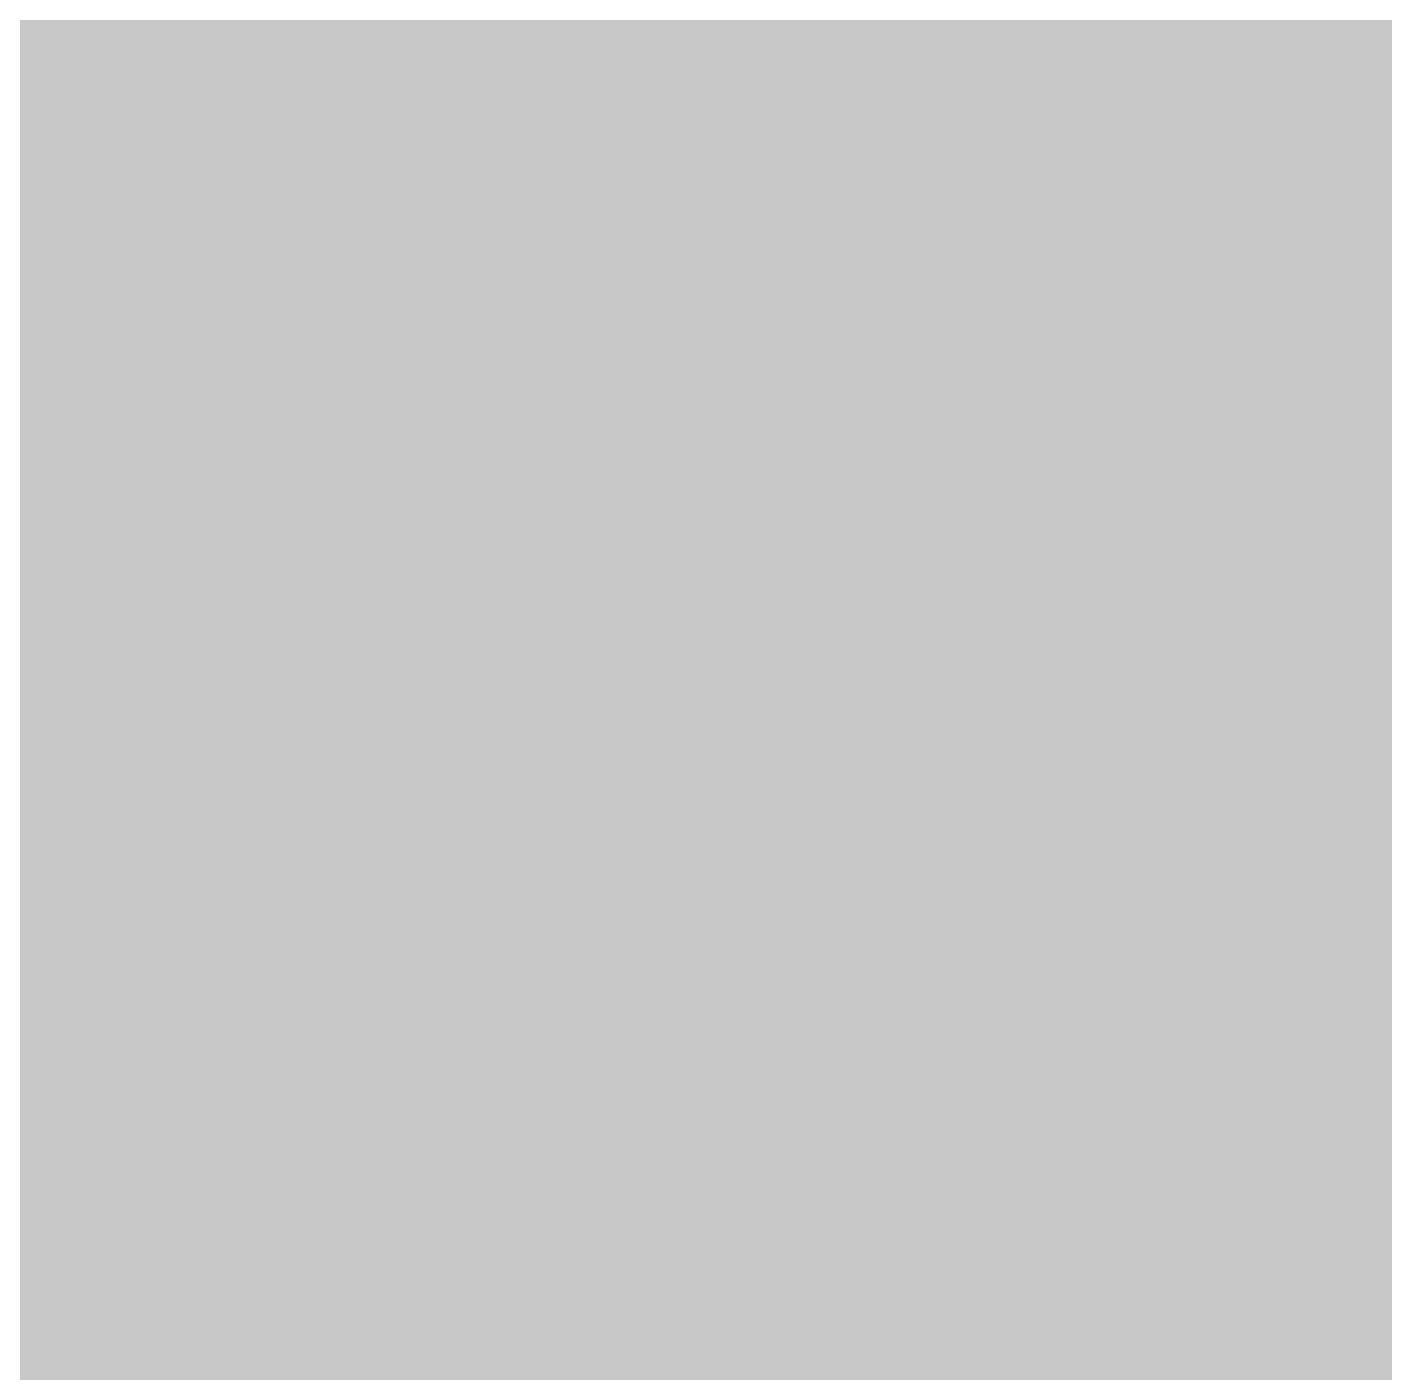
# Model space of a CAD drawing. Header units: inches. Extents: x -266 to 784, y -170 to 213.
# Drawn here: x -113.04 to -98.13, y -14.41 to 0.37 of the extents above; entities that cross this region are included whole.
import ezdxf

# ---------------------------------------------------------------- set-up
doc = ezdxf.new("R2010")
doc.units = ezdxf.units.IN
doc.header["$MEASUREMENT"] = 0

msp = doc.modelspace()

# ---------------------------------------------------------------- linework, layer by layer
at = {"color": 131, "true_color": 0x79f2f0}
msp.add_solid([(-113, 0), (-114, 0), (-112.965967, 2.773159), (-113.965665, 2.7977)], dxfattribs=at)
at = {"color": 131, "true_color": 0x7bf6f5}
msp.add_solid([(-112, 0), (-113, 0), (-111.966268, 2.748618), (-112.965967, 2.773159)], dxfattribs=at)
at = {"color": 131, "true_color": 0x7dfbf9}
msp.add_solid([(-111, 0), (-112, 0), (-110.966569, 2.724076), (-111.966268, 2.748618)], dxfattribs=at)
at = {"color": 131, "true_color": 0x7ffffd}
msp.add_solid([(-110, 0), (-111, 0), (-109.96687, 2.699535), (-110.966569, 2.724076)], dxfattribs=at)
at = {"color": 131, "true_color": 0x7afefe}
for points in [[(-109, 0), (-110, 0), (-108.967171, 2.674994), (-109.96687, 2.699535)], [(-108.967171, -2.674994), (-109.96687, -2.699535), (-109, 0), (-110, 0)]]:
    msp.add_solid(points, dxfattribs=at)
at = {"color": 131, "true_color": 0x73fefe}
for points in [[(-108, 0), (-109, 0), (-107.967472, 2.650453), (-108.967171, 2.674994)], [(-107.967472, -2.650453), (-108.967171, -2.674994), (-108, 0), (-109, 0)]]:
    msp.add_solid(points, dxfattribs=at)
at = {"color": 131, "true_color": 0x6dfefe}
for points in [[(-107, 0), (-108, 0), (-106.967774, 2.625911), (-107.967472, 2.650453)], [(-106.967774, -2.625911), (-107.967472, -2.650453), (-107, 0), (-108, 0)]]:
    msp.add_solid(points, dxfattribs=at)
at = {"color": 131, "true_color": 0x66fefe}
for points in [[(-106, 0), (-107, 0), (-105.968075, 2.60137), (-106.967774, 2.625911)], [(-105.968075, -2.60137), (-106.967774, -2.625911), (-106, 0), (-107, 0)]]:
    msp.add_solid(points, dxfattribs=at)
at = {"color": 131, "true_color": 0x60fefd}
msp.add_solid([(-105, 0), (-106, 0), (-104.968376, 2.576829), (-105.968075, 2.60137)], dxfattribs=at)
at = {"color": 131, "true_color": 0x5afefd}
msp.add_solid([(-104, 0), (-105, 0), (-103.968677, 2.552288), (-104.968376, 2.576829)], dxfattribs=at)
at = {"color": 131, "true_color": 0x53fefd}
msp.add_solid([(-103, 0), (-104, 0), (-102.968978, 2.527747), (-103.968677, 2.552288)], dxfattribs=at)
at = {"color": 131, "true_color": 0x4dfefd}
msp.add_solid([(-102, 0), (-103, 0), (-101.96928, 2.503205), (-102.968978, 2.527747)], dxfattribs=at)
at = {"color": 131, "true_color": 0x46fefd}
msp.add_solid([(-101, 0), (-102, 0), (-100.969581, 2.478664), (-101.96928, 2.503205)], dxfattribs=at)
at = {"color": 131, "true_color": 0x40fefd}
msp.add_solid([(-100, 0), (-101, 0), (-99.969882, 2.454123), (-100.969581, 2.478664)], dxfattribs=at)
at = {"color": 4, "true_color": 0x3afffd}
msp.add_solid([(-99, 0), (-100, 0), (-98.970183, 2.429582), (-99.969882, 2.454123)], dxfattribs=at)
at = {"color": 4, "true_color": 0x33fffd}
msp.add_solid([(-98, 0), (-99, 0), (-97.970484, 2.40504), (-98.970183, 2.429582)], dxfattribs=at)
at = {"color": 131, "true_color": 0x79f0f2}
msp.add_solid([(-112.965967, -2.773159), (-113.965665, -2.7977), (-113, 0), (-114, 0)], dxfattribs=at)
at = {"color": 131, "true_color": 0x7bf5f6}
msp.add_solid([(-111.966268, -2.748618), (-112.965967, -2.773159), (-112, 0), (-113, 0)], dxfattribs=at)
at = {"color": 131, "true_color": 0x7df9fb}
msp.add_solid([(-110.966569, -2.724076), (-111.966268, -2.748618), (-111, 0), (-112, 0)], dxfattribs=at)
at = {"color": 131, "true_color": 0x7ffdff}
msp.add_solid([(-109.96687, -2.699535), (-110.966569, -2.724076), (-110, 0), (-111, 0)], dxfattribs=at)
at = {"color": 131, "true_color": 0x60fdfe}
msp.add_solid([(-104.968376, -2.576829), (-105.968075, -2.60137), (-105, 0), (-106, 0)], dxfattribs=at)
at = {"color": 131, "true_color": 0x5afdfe}
msp.add_solid([(-103.968677, -2.552288), (-104.968376, -2.576829), (-104, 0), (-105, 0)], dxfattribs=at)
at = {"color": 131, "true_color": 0x53fdfe}
msp.add_solid([(-102.968978, -2.527747), (-103.968677, -2.552288), (-103, 0), (-104, 0)], dxfattribs=at)
at = {"color": 131, "true_color": 0x4dfdfe}
msp.add_solid([(-101.96928, -2.503205), (-102.968978, -2.527747), (-102, 0), (-103, 0)], dxfattribs=at)
at = {"color": 131, "true_color": 0x46fdfe}
msp.add_solid([(-100.969581, -2.478664), (-101.96928, -2.503205), (-101, 0), (-102, 0)], dxfattribs=at)
at = {"color": 131, "true_color": 0x40fdfe}
msp.add_solid([(-99.969882, -2.454123), (-100.969581, -2.478664), (-100, 0), (-101, 0)], dxfattribs=at)
at = {"color": 4, "true_color": 0x3afdff}
msp.add_solid([(-98.970183, -2.429582), (-99.969882, -2.454123), (-99, 0), (-100, 0)], dxfattribs=at)
at = {"color": 4, "true_color": 0x33fdff}
msp.add_solid([(-97.970484, -2.40504), (-98.970183, -2.429582), (-98, 0), (-99, 0)], dxfattribs=at)
at = {"color": 131, "true_color": 0x53f9fe}
msp.add_solid([(-102.875932, -5.05397), (-103.874727, -5.103038), (-102.968978, -2.527747), (-103.968677, -2.552288)], dxfattribs=at)
at = {"color": 131, "true_color": 0x4df9fe}
msp.add_solid([(-101.877137, -5.004903), (-102.875932, -5.05397), (-101.96928, -2.503205), (-102.968978, -2.527747)], dxfattribs=at)
at = {"color": 131, "true_color": 0x46f9fe}
msp.add_solid([(-100.878341, -4.955835), (-101.877137, -5.004903), (-100.969581, -2.478664), (-101.96928, -2.503205)], dxfattribs=at)
at = {"color": 131, "true_color": 0x40f9fe}
msp.add_solid([(-99.879546, -4.906767), (-100.878341, -4.955835), (-99.969882, -2.454123), (-100.969581, -2.478664)], dxfattribs=at)
at = {"color": 4, "true_color": 0x3af8ff}
msp.add_solid([(-98.88075, -4.8577), (-99.879546, -4.906767), (-98.970183, -2.429582), (-99.969882, -2.454123)], dxfattribs=at)
at = {"color": 4, "true_color": 0x33f8ff}
msp.add_solid([(-97.881955, -4.808632), (-98.88075, -4.8577), (-97.970484, -2.40504), (-98.970183, -2.429582)], dxfattribs=at)
at = {"color": 131, "true_color": 0x7afbfe}
msp.add_solid([(-108.868705, -5.348376), (-109.8675, -5.397444), (-108.967171, -2.674994), (-109.96687, -2.699535)], dxfattribs=at)
at = {"color": 131, "true_color": 0x73fbfe}
msp.add_solid([(-107.869909, -5.299309), (-108.868705, -5.348376), (-107.967472, -2.650453), (-108.967171, -2.674994)], dxfattribs=at)
at = {"color": 131, "true_color": 0x6dfafe}
msp.add_solid([(-106.871114, -5.250241), (-107.869909, -5.299309), (-106.967774, -2.625911), (-107.967472, -2.650453)], dxfattribs=at)
at = {"color": 131, "true_color": 0x66fafe}
msp.add_solid([(-105.872318, -5.201173), (-106.871114, -5.250241), (-105.968075, -2.60137), (-106.967774, -2.625911)], dxfattribs=at)
at = {"color": 131, "true_color": 0x60fafe}
msp.add_solid([(-104.873523, -5.152106), (-105.872318, -5.201173), (-104.968376, -2.576829), (-105.968075, -2.60137)], dxfattribs=at)
at = {"color": 131, "true_color": 0x5afafe}
msp.add_solid([(-103.874727, -5.103038), (-104.873523, -5.152106), (-103.968677, -2.552288), (-104.968376, -2.576829)], dxfattribs=at)
at = {"color": 141, "true_color": 0x79edf2}
msp.add_solid([(-112.863887, -5.544647), (-113.862682, -5.593715), (-112.965967, -2.773159), (-113.965665, -2.7977)], dxfattribs=at)
at = {"color": 131, "true_color": 0x7bf2f6}
msp.add_solid([(-111.865091, -5.49558), (-112.863887, -5.544647), (-111.966268, -2.748618), (-112.965967, -2.773159)], dxfattribs=at)
at = {"color": 131, "true_color": 0x7df6fb}
msp.add_solid([(-110.866296, -5.446512), (-111.865091, -5.49558), (-110.966569, -2.724076), (-111.966268, -2.748618)], dxfattribs=at)
at = {"color": 131, "true_color": 0x7ffaff}
msp.add_solid([(-109.8675, -5.397444), (-110.866296, -5.446512), (-109.96687, -2.699535), (-110.966569, -2.724076)], dxfattribs=at)
at = {"color": 131, "true_color": 0x40f4fe}
msp.add_solid([(-99.729046, -7.356456), (-100.726336, -7.430021), (-99.879546, -4.906767), (-100.878341, -4.955835)], dxfattribs=at)
at = {"color": 4, "true_color": 0x3af4ff}
msp.add_solid([(-98.731755, -7.282892), (-99.729046, -7.356456), (-98.88075, -4.8577), (-99.879546, -4.906767)], dxfattribs=at)
at = {"color": 4, "true_color": 0x33f3ff}
msp.add_solid([(-97.734465, -7.209327), (-98.731755, -7.282892), (-97.881955, -4.808632), (-98.88075, -4.8577)], dxfattribs=at)
at = {"color": 131, "true_color": 0x53f5fe}
msp.add_solid([(-102.720917, -7.57715), (-103.718207, -7.650715), (-102.875932, -5.05397), (-103.874727, -5.103038)], dxfattribs=at)
at = {"color": 131, "true_color": 0x4df5fe}
msp.add_solid([(-101.723627, -7.503585), (-102.720917, -7.57715), (-101.877137, -5.004903), (-102.875932, -5.05397)], dxfattribs=at)
at = {"color": 131, "true_color": 0x46f4fe}
msp.add_solid([(-100.726336, -7.430021), (-101.723627, -7.503585), (-100.878341, -4.955835), (-101.877137, -5.004903)], dxfattribs=at)
at = {"color": 131, "true_color": 0x66f6fe}
msp.add_solid([(-105.712788, -7.797844), (-106.710079, -7.871408), (-105.872318, -5.201173), (-106.871114, -5.250241)], dxfattribs=at)
at = {"color": 131, "true_color": 0x60f6fe}
msp.add_solid([(-104.715498, -7.724279), (-105.712788, -7.797844), (-104.873523, -5.152106), (-105.872318, -5.201173)], dxfattribs=at)
at = {"color": 131, "true_color": 0x5af6fe}
msp.add_solid([(-103.718207, -7.650715), (-104.715498, -7.724279), (-103.874727, -5.103038), (-104.873523, -5.152106)], dxfattribs=at)
at = {"color": 131, "true_color": 0x7af8fe}
msp.add_solid([(-108.70466, -8.018537), (-109.70195, -8.092102), (-108.868705, -5.348376), (-109.8675, -5.397444)], dxfattribs=at)
at = {"color": 131, "true_color": 0x73f7fe}
msp.add_solid([(-107.707369, -7.944973), (-108.70466, -8.018537), (-107.869909, -5.299309), (-108.868705, -5.348376)], dxfattribs=at)
at = {"color": 131, "true_color": 0x6df7fe}
msp.add_solid([(-106.710079, -7.871408), (-107.707369, -7.944973), (-106.871114, -5.250241), (-107.869909, -5.299309)], dxfattribs=at)
at = {"color": 131, "true_color": 0x7beff6}
msp.add_solid([(-111.696531, -8.239231), (-112.693822, -8.312796), (-111.865091, -5.49558), (-112.863887, -5.544647)], dxfattribs=at)
at = {"color": 131, "true_color": 0x7df3fb}
msp.add_solid([(-110.699241, -8.165667), (-111.696531, -8.239231), (-110.866296, -5.446512), (-111.865091, -5.49558)], dxfattribs=at)
at = {"color": 131, "true_color": 0x7ff7ff}
msp.add_solid([(-109.70195, -8.092102), (-110.699241, -8.165667), (-109.8675, -5.397444), (-110.866296, -5.446512)], dxfattribs=at)
at = {"color": 141, "true_color": 0x79ebf2}
msp.add_solid([(-112.693822, -8.312796), (-113.691112, -8.38636), (-112.863887, -5.544647), (-113.862682, -5.593715)], dxfattribs=at)
at = {"color": 4, "true_color": 0x3aefff}
msp.add_solid([(-98.523288, -9.703697), (-99.518473, -9.801714), (-98.731755, -7.282892), (-99.729046, -7.356456)], dxfattribs=at)
at = {"color": 4, "true_color": 0x33eeff}
msp.add_solid([(-97.528103, -9.60568), (-98.523288, -9.703697), (-97.734465, -7.209327), (-98.731755, -7.282892)], dxfattribs=at)
at = {"color": 131, "true_color": 0x46f0fe}
msp.add_solid([(-100.513657, -9.899731), (-101.508842, -9.997748), (-100.726336, -7.430021), (-101.723627, -7.503585)], dxfattribs=at)
at = {"color": 131, "true_color": 0x40f0fe}
msp.add_solid([(-99.518473, -9.801714), (-100.513657, -9.899731), (-99.729046, -7.356456), (-100.726336, -7.430021)], dxfattribs=at)
at = {"color": 131, "true_color": 0x53f1fe}
msp.add_solid([(-102.504027, -10.095765), (-103.499212, -10.193783), (-102.720917, -7.57715), (-103.718207, -7.650715)], dxfattribs=at)
at = {"color": 131, "true_color": 0x4df1fe}
msp.add_solid([(-101.508842, -9.997748), (-102.504027, -10.095765), (-101.723627, -7.503585), (-102.720917, -7.57715)], dxfattribs=at)
at = {"color": 131, "true_color": 0x60f2fe}
msp.add_solid([(-104.494396, -10.2918), (-105.489581, -10.389817), (-104.715498, -7.724279), (-105.712788, -7.797844)], dxfattribs=at)
at = {"color": 131, "true_color": 0x5af2fe}
msp.add_solid([(-103.499212, -10.193783), (-104.494396, -10.2918), (-103.718207, -7.650715), (-104.715498, -7.724279)], dxfattribs=at)
at = {"color": 131, "true_color": 0x6df3fe}
msp.add_solid([(-106.484766, -10.487834), (-107.47995, -10.585851), (-106.710079, -7.871408), (-107.707369, -7.944973)], dxfattribs=at)
at = {"color": 131, "true_color": 0x66f3fe}
msp.add_solid([(-105.489581, -10.389817), (-106.484766, -10.487834), (-105.712788, -7.797844), (-106.710079, -7.871408)], dxfattribs=at)
at = {"color": 131, "true_color": 0x7af4fe}
msp.add_solid([(-108.475135, -10.683868), (-109.47032, -10.781885), (-108.70466, -8.018537), (-109.70195, -8.092102)], dxfattribs=at)
at = {"color": 131, "true_color": 0x73f4fe}
msp.add_solid([(-107.47995, -10.585851), (-108.475135, -10.683868), (-107.707369, -7.944973), (-108.70466, -8.018537)], dxfattribs=at)
at = {"color": 131, "true_color": 0x7df0fb}
msp.add_solid([(-110.465505, -10.879903), (-111.460689, -10.97792), (-110.699241, -8.165667), (-111.696531, -8.239231)], dxfattribs=at)
at = {"color": 131, "true_color": 0x7ff4ff}
msp.add_solid([(-109.47032, -10.781885), (-110.465505, -10.879903), (-109.70195, -8.092102), (-110.699241, -8.165667)], dxfattribs=at)
at = {"color": 141, "true_color": 0x79e8f2}
msp.add_solid([(-112.455874, -11.075937), (-113.451059, -11.173954), (-112.693822, -8.312796), (-113.691112, -8.38636)], dxfattribs=at)
at = {"color": 141, "true_color": 0x7becf6}
msp.add_solid([(-111.460689, -10.97792), (-112.455874, -11.075937), (-111.696531, -8.239231), (-112.693822, -8.312796)], dxfattribs=at)
at = {"color": 4, "true_color": 0x33eaff}
msp.add_solid([(-97.262994, -11.996246), (-98.255474, -12.118657), (-97.528103, -9.60568), (-98.523288, -9.703697)], dxfattribs=at)
at = {"color": 141, "true_color": 0x40ebfe}
msp.add_solid([(-99.247953, -12.241068), (-100.240433, -12.363478), (-99.518473, -9.801714), (-100.513657, -9.899731)], dxfattribs=at)
at = {"color": 4, "true_color": 0x3aeaff}
msp.add_solid([(-98.255474, -12.118657), (-99.247953, -12.241068), (-98.523288, -9.703697), (-99.518473, -9.801714)], dxfattribs=at)
at = {"color": 141, "true_color": 0x46ecfe}
msp.add_solid([(-100.240433, -12.363478), (-101.232913, -12.485889), (-100.513657, -9.899731), (-101.508842, -9.997748)], dxfattribs=at)
at = {"color": 141, "true_color": 0x53edfe}
msp.add_solid([(-102.225392, -12.6083), (-103.217872, -12.73071), (-102.504027, -10.095765), (-103.499212, -10.193783)], dxfattribs=at)
at = {"color": 141, "true_color": 0x4decfe}
msp.add_solid([(-101.232913, -12.485889), (-102.225392, -12.6083), (-101.508842, -9.997748), (-102.504027, -10.095765)], dxfattribs=at)
at = {"color": 141, "true_color": 0x5aeefe}
msp.add_solid([(-103.217872, -12.73071), (-104.210351, -12.853121), (-103.499212, -10.193783), (-104.494396, -10.2918)], dxfattribs=at)
at = {"color": 131, "true_color": 0x66effe}
msp.add_solid([(-105.202831, -12.975532), (-106.19531, -13.097942), (-105.489581, -10.389817), (-106.484766, -10.487834)], dxfattribs=at)
at = {"color": 141, "true_color": 0x60eefe}
msp.add_solid([(-104.210351, -12.853121), (-105.202831, -12.975532), (-104.494396, -10.2918), (-105.489581, -10.389817)], dxfattribs=at)
at = {"color": 131, "true_color": 0x73f1fe}
msp.add_solid([(-107.18779, -13.220353), (-108.180269, -13.342764), (-107.47995, -10.585851), (-108.475135, -10.683868)], dxfattribs=at)
at = {"color": 131, "true_color": 0x6df0fe}
msp.add_solid([(-106.19531, -13.097942), (-107.18779, -13.220353), (-106.484766, -10.487834), (-107.47995, -10.585851)], dxfattribs=at)
at = {"color": 131, "true_color": 0x7af1fe}
msp.add_solid([(-108.180269, -13.342764), (-109.172749, -13.465174), (-108.475135, -10.683868), (-109.47032, -10.781885)], dxfattribs=at)
at = {"color": 141, "true_color": 0x7dedfb}
msp.add_solid([(-110.165228, -13.587585), (-111.157708, -13.709996), (-110.465505, -10.879903), (-111.460689, -10.97792)], dxfattribs=at)
at = {"color": 131, "true_color": 0x7ff1ff}
msp.add_solid([(-109.172749, -13.465174), (-110.165228, -13.587585), (-109.47032, -10.781885), (-110.465505, -10.879903)], dxfattribs=at)
at = {"color": 141, "true_color": 0x7be9f6}
msp.add_solid([(-111.157708, -13.709996), (-112.150187, -13.832406), (-111.460689, -10.97792), (-112.455874, -11.075937)], dxfattribs=at)
at = {"color": 141, "true_color": 0x79e5f2}
msp.add_solid([(-112.150187, -13.832406), (-113.142667, -13.954817), (-112.455874, -11.075937), (-113.451059, -11.173954)], dxfattribs=at)
at = {"color": 4, "true_color": 0x33e5ff}
msp.add_solid([(-96.939298, -14.379586), (-97.928474, -14.526317), (-97.262994, -11.996246), (-98.255474, -12.118657)], dxfattribs=at)
at = {"color": 4, "true_color": 0x3ae6ff}
msp.add_solid([(-97.928474, -14.526317), (-98.917651, -14.673047), (-98.255474, -12.118657), (-99.247953, -12.241068)], dxfattribs=at)
at = {"color": 141, "true_color": 0x46e7fe}
msp.add_solid([(-99.906828, -14.819778), (-100.896004, -14.966508), (-100.240433, -12.363478), (-101.232913, -12.485889)], dxfattribs=at)
at = {"color": 141, "true_color": 0x40e6fe}
msp.add_solid([(-98.917651, -14.673047), (-99.906828, -14.819778), (-99.247953, -12.241068), (-100.240433, -12.363478)], dxfattribs=at)
at = {"color": 141, "true_color": 0x4de8fe}
msp.add_solid([(-100.896004, -14.966508), (-101.885181, -15.113239), (-101.232913, -12.485889), (-102.225392, -12.6083)], dxfattribs=at)
at = {"color": 141, "true_color": 0x53e9fe}
msp.add_solid([(-101.885181, -15.113239), (-102.874357, -15.259969), (-102.225392, -12.6083), (-103.217872, -12.73071)], dxfattribs=at)
at = {"color": 141, "true_color": 0x5aeafe}
msp.add_solid([(-102.874357, -15.259969), (-103.863534, -15.4067), (-103.217872, -12.73071), (-104.210351, -12.853121)], dxfattribs=at)
at = {"color": 141, "true_color": 0x60ebfe}
msp.add_solid([(-103.863534, -15.4067), (-104.85271, -15.55343), (-104.210351, -12.853121), (-105.202831, -12.975532)], dxfattribs=at)
at = {"color": 141, "true_color": 0x6decfe}
msp.add_solid([(-105.841887, -15.700161), (-106.831063, -15.846891), (-106.19531, -13.097942), (-107.18779, -13.220353)], dxfattribs=at)
at = {"color": 141, "true_color": 0x66ecfe}
msp.add_solid([(-104.85271, -15.55343), (-105.841887, -15.700161), (-105.202831, -12.975532), (-106.19531, -13.097942)], dxfattribs=at)
at = {"color": 141, "true_color": 0x73edfe}
msp.add_solid([(-106.831063, -15.846891), (-107.82024, -15.993622), (-107.18779, -13.220353), (-108.180269, -13.342764)], dxfattribs=at)
at = {"color": 141, "true_color": 0x7aeefe}
msp.add_solid([(-107.82024, -15.993622), (-108.809416, -16.140352), (-108.180269, -13.342764), (-109.172749, -13.465174)], dxfattribs=at)
at = {"color": 141, "true_color": 0x7feeff}
msp.add_solid([(-108.809416, -16.140352), (-109.798593, -16.287083), (-109.172749, -13.465174), (-110.165228, -13.587585)], dxfattribs=at)
at = {"color": 141, "true_color": 0x7be6f6}
msp.add_solid([(-110.787769, -16.433813), (-111.776946, -16.580544), (-111.157708, -13.709996), (-112.150187, -13.832406)], dxfattribs=at)
at = {"color": 141, "true_color": 0x7deafb}
msp.add_solid([(-109.798593, -16.287083), (-110.787769, -16.433813), (-110.165228, -13.587585), (-111.157708, -13.709996)], dxfattribs=at)
at = {"color": 141, "true_color": 0x79e2f2}
msp.add_solid([(-111.776946, -16.580544), (-112.766122, -16.727274), (-112.150187, -13.832406), (-113.142667, -13.954817)], dxfattribs=at)
at = {"color": 141, "true_color": 0x76deee}
msp.add_solid([(-112.766122, -16.727274), (-113.755299, -16.874005), (-113.142667, -13.954817), (-114.135146, -14.077228)], dxfattribs=at)

doc.saveas('drawing.dxf')
